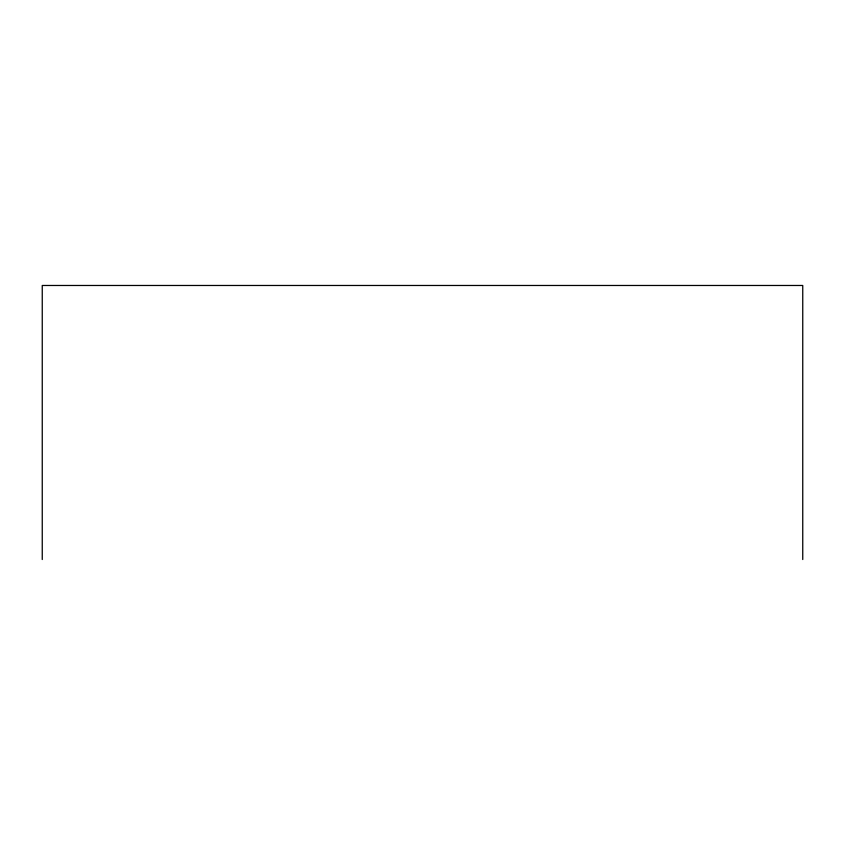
<?xml version="1.0" encoding="UTF-8"?>
<svg xmlns="http://www.w3.org/2000/svg" width="845" height="845" viewBox="0 0 845 845"><rect width="100%" height="100%" fill="white"/><g stroke="black" fill="none" stroke-linecap="round" stroke-linejoin="round"><path stroke-width="1.27" d="M802.75 559.527L802.75 285.473L42.25 285.473L42.25 559.527"/></g></svg>
